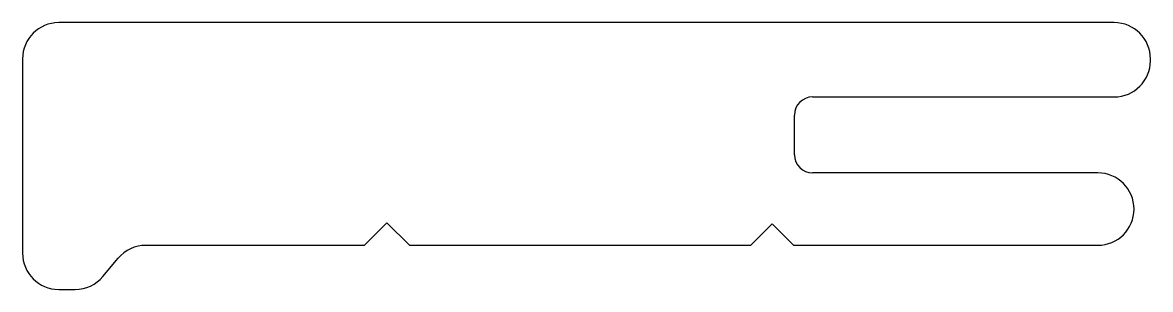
# Model space of a CAD drawing. Extents: x -10.3 to 10.3, y 1.4 to 6.3.
import ezdxf

# ---------------------------------------------------------------- set-up
doc = ezdxf.new("R2010")
doc.units = 0
doc.layers.get('0').update_dxf_attribs({"linetype": 'CONTINUOUS'})

msp = doc.modelspace()

# ---------------------------------------------------------------- linework, layer by layer
for p, q in [((9.628, 6.258), (-9.652, 6.258)), ((-10.312, 5.597), (-10.312, 2.051)), ((10.288, 5.563), (10.288, 5.597)), ((4.118, 4.903), (9.628, 4.903)), ((3.788, 3.848), (3.788, 4.572)), ((9.328, 3.518), (4.118, 3.518)), ((9.988, 2.856), (9.988, 2.857)), ((-4.069, 2.196), (-3.657, 2.608)), ((-3.657, 2.608), (-3.244, 2.196)), ((2.99, 2.196), (3.38, 2.586)), ((3.38, 2.586), (3.77, 2.196)), ((-8.059, 2.196), (-4.069, 2.196)), ((-3.244, 2.196), (2.99, 2.196)), ((3.77, 2.196), (9.328, 2.196)), ((-8.843, 1.628), (-8.565, 1.959)), ((-9.652, 1.391), (-9.349, 1.391))]:
    msp.add_line(p, q)
for centre, radius, start, end in [((-9.652, 5.597), 0.66, 90, 180), ((9.628, 5.597), 0.66, 360, 90), ((9.628, 5.563), 0.66, 270, 0), ((4.118, 4.572), 0.33, 90, 180), ((4.118, 3.848), 0.33, 180, 270), ((9.328, 2.857), 0.66, 0, 90), ((9.328, 2.856), 0.66, 270, 360), ((-8.059, 1.535), 0.66, 90, 140.0794), ((-9.652, 2.051), 0.66, 180, 270), ((-9.349, 2.051), 0.66, 270, 320.0794)]:
    msp.add_arc(centre, radius, start, end)

doc.saveas('drawing.dxf')
